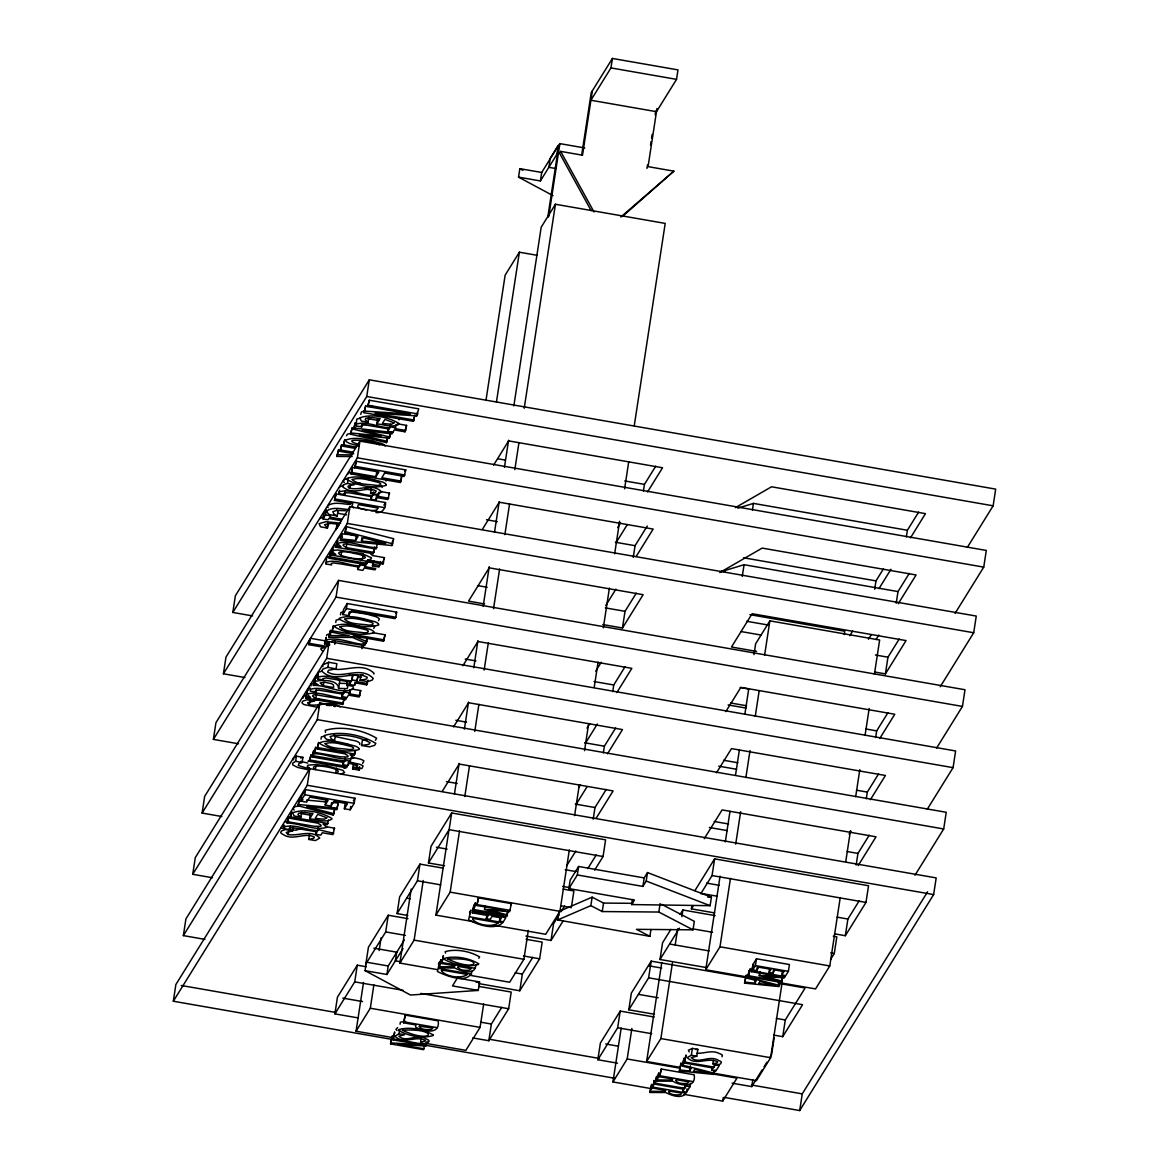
<?xml version="1.0" encoding="UTF-8"?>
<svg xmlns="http://www.w3.org/2000/svg" width="1169" height="1169" viewBox="0 0 1169 1169"><rect width="100%" height="100%" fill="white"/><g stroke="black" fill="none" stroke-linecap="round" stroke-linejoin="round"><path stroke-width="1.5" d="M326.487 635.688L327.057 634.548L330.944 633.861M338.016 539.011L338.586 537.872L342.473 537.185M173.319 1001.234L175.861 984.546L309.8 768.574L307.257 785.261L173.319 1001.234L392.287 1039.446M204.896 939.365L183.358 935.609L185.915 918.922L319.853 702.964L946.232 812.28L943.69 828.967L914.976 875.245M212.48 877.744L192.739 874.295L195.296 857.608L329.234 641.635L955.614 750.966L953.071 767.653L927.236 809.299M221.847 816.517L202.105 813.069L204.663 796.381L338.601 580.409L964.995 689.739L962.438 706.427L936.603 748.072M238.505 743.776L213.386 739.392L215.929 722.705L349.867 506.747L976.261 616.063L973.704 632.75L940.227 686.744M244.964 677.538L223.425 673.782L225.982 657.095L359.92 441.122L986.3 550.438L983.743 567.126L955.044 613.404M252.548 615.902L232.806 612.454L235.364 595.781L369.302 379.808L995.681 489.124L993.139 505.812L967.304 547.457M322.995 518.904L323.784 513.805L326.253 509.816L325.464 514.915L322.995 518.904L328.036 519.781L328.854 518.481L341.377 520.658M336.833 456.436L338.659 449.627L336.833 456.436L352.132 456.538M322.615 651.265L320.671 648.883L324.441 647.421L308.908 644.703L309.697 639.604M308.908 644.703L310.501 638.303L326.239 641.05M327.378 528.037L328.153 522.938L327.378 528.037L320.569 526.854L319.079 523.683L325.844 521.695L340.676 523.157M353.769 453.747L339.989 451.351L341.567 444.936L348.698 446.178M339.989 451.351L341.567 444.936M290.19 826.293L289.664 829.698L284.052 828.719L284.578 825.314M353.52 507.784L351.869 505.856L352.877 503.634L334.466 500.42L336.087 493.946L385.522 502.568C386.106 508.281 381.854 513.586 375.921 512.533M343.145 446.251L344.723 439.851L343.145 446.251L355.42 448.399M334.466 500.42L336.087 493.946M308.733 769.918L297.715 767.449L292.791 764.979L292.63 763.255L295.625 761.282L296.4 756.168L302.917 757.307L302.128 762.422L298.826 763.722L298.285 765.49L306.979 768.165L936.194 877.904L933.636 894.577L799.698 1110.55L724.327 1097.399M365.619 563.297L365.093 566.702L375.746 568.572L374.942 569.858L364.29 568.002L362.814 570.384L357.641 569.478L359.117 567.097L341.494 564.028L333.063 562.917L331.178 563.633L331.675 564.948L326.063 563.969L326.677 557.248L330.608 556.093M305.606 697.995L307.184 691.58L305.606 697.995L342.678 704.454L344.27 698.054L342.678 704.454M287.179 823.078L288.772 816.663L287.179 823.078C299.951 822.991 314.14 831.203 326.794 827.301L323.097 824.072L327.218 824.788L328.533 820.083M380.626 491.564L389.496 493.113L387.918 499.528L377.266 497.658L375.775 500.054L370.602 499.148L372.078 496.752L350.101 492.938L345.162 492.675L344.139 493.289L344.65 494.619L339.039 493.639L339.565 490.235M329.249 558.256L330.842 551.841L329.249 558.256L366.321 564.715L367.65 560.024A17.17 3.799 8.7 0 0 371.377 557.788L361.791 553.507L338.674 550.058A12.128 2.689 8.7 0 0 333.136 550.716L332.361 552.016L335.824 554.413L332.04 553.755L331.236 555.056L382.877 564.057L384.469 557.657L371.976 555.48M290.131 818.315L291.724 811.914L290.131 818.315L317.822 823.151L320.438 824.715A10.842 2.396 8.7 0 1 320.613 826.337L313.891 826.235L287.983 821.778M309.537 834.315L308.748 839.43L315.425 840.584L319.78 838.027C311.159 829.055 298.343 836.493 288.085 834.549L288.611 831.144M331.236 555.056L332.814 548.641L332.04 553.755M349.575 509.611C342.327 509.319 333.589 506.44 327.101 510.692L327.393 512.767L329.366 514.623L337.198 515.997L338.046 510.78L336.467 510.035M340.164 706.953C330.418 700.07 319.561 706.631 309.405 704.79L309.931 701.385M336.117 529.732L336.891 524.618M387.816 437.907L386.486 442.613L350.612 434.196L352.147 427.883L355.639 428.249M350.612 434.196L352.147 427.883M313.38 685.443L314.972 679.043L313.38 685.443C325.946 684.552 341.216 694.971 353.316 688.921L353.082 686.276L346.74 685.166L347.807 686.788L347.105 688.643L338.586 688.409L339.726 681.264L337.227 678.429M353.696 429.242L355.215 422.944L353.696 429.242L381.109 436.095L351.358 432.998M292.601 830.823L293.127 827.418L292.601 830.823L286.186 832.518L288.085 834.549M336.073 547.238L337.666 540.838L336.073 547.238L373.159 553.711L374.738 547.311L373.159 553.711M344.65 494.619L345.162 491.214M333.238 815.071L334.86 808.612L333.238 815.071L297.963 805.704L299.469 799.435L302.99 799.757M309.405 704.79L307.505 702.759L313.92 701.064L314.446 697.659M347.471 483.425L354.47 484.638L349.078 485.676L348.011 486.406L348.508 487.809C359.029 491.594 372.546 482.271 381.605 491.915L377.251 494.487L370.573 493.318L375.497 492.193L376.199 490.98C366.379 485.734 354.981 495.32 344.753 488.262A14.423 3.2 8.7 0 1 342.532 486.187L343.467 484.726L347.471 483.425L347.982 480.021M397.708 423.836L406.593 425.384L405 431.799L394.348 429.929L392.872 432.325L387.699 431.419L389.175 429.038L367.183 425.224L362.258 424.946L361.236 425.56L361.732 426.89L356.121 425.911L356.735 419.174L360.666 418.034M367.987 680.139L366.657 684.844L356.004 682.974L354.528 685.37L349.341 684.464L350.832 682.082L325.888 677.918L322.892 678.604L323.389 679.934L317.778 678.955L318.392 672.233L322.323 671.079M297.963 805.704L299.469 799.435M350.349 689.535L349.823 692.939L344.65 692.048L344.095 692.91C333.209 693.188 320.817 685.633 310.077 689.476L310.253 691.084L315.864 692.063L316.39 688.658M343.481 703.168L315.805 698.331L316.58 693.232M324.558 643.914L326.136 637.514L324.558 643.914L329.848 644.85M340.34 540.37L342.006 533.824L356.399 535.3L355.61 540.414L341.231 538.938L340.34 540.37L391.907 545.543L393.734 538.748L346.448 526.664L344.811 533.152L358.05 536.483L355.61 540.414M344.358 808.758L347.5 803.702L333.954 801.335L331.032 806.055L325.187 805.032L328.109 800.312L309.756 797.112L306.629 802.168L300.784 801.145L301.558 796.045L305.547 789.616L354.967 798.252L354.192 803.351L350.203 809.781L344.358 808.758L345.147 803.644M350.934 473.869L352.556 467.395L378.902 471.998L375.98 476.718L351.781 472.495L350.934 473.869L400.353 482.49L401.99 476.017L401.142 477.376M341.231 538.938L342.006 533.824M351.781 472.495L352.556 467.395M349.911 488.437L350.437 485.033M309.376 761.34L310.969 754.94L309.376 761.34L346.462 767.814L347.266 766.513L310.18 760.04M310.428 813.726L309.639 818.826C316.741 819.396 325.157 822.918 331.777 819.264L331.908 818.446C321.066 811.973 304.7 808.364 292.615 812.776L294.106 815.962L300.901 817.146L301.69 812.031M341.07 555.333C332.347 549.898 350.539 552.031 352.804 553.142C378.566 557.642 359.234 562.099 341.07 555.333L341.582 551.929M300.784 801.145L304.758 794.73L305.547 789.616M328.679 637.28L330.506 630.456L328.679 637.28L352.483 637.441L366.014 643.315L367.534 638.303M344.811 533.152L346.448 526.664M356.34 461.302L354.704 467.775L356.34 461.302L405.76 469.923L404.138 476.397L384.367 472.934M361.732 426.89L362.258 423.485M414.966 414.922L413.388 421.293L363.968 412.672L365.692 406.038L372.969 406.505M183.358 935.609L317.296 719.636L319.853 702.964M192.739 874.295L326.677 658.322L329.234 641.635M202.105 813.069L336.044 597.096L338.601 580.409M213.386 739.392L347.325 523.434L349.867 506.747M223.425 673.782L357.363 457.81L359.92 441.122M232.806 612.454L366.745 396.496L369.302 379.808M363.968 412.672L365.692 406.038M312.094 756.957L313.687 750.556L312.094 756.957L343.993 762.524L342.692 764.628L347.865 765.534L349.195 763.386L354.339 764.38L357.714 765.768L356.194 767.478L356.677 764.146M323.316 685.75L320.16 682.944L324.661 682.199L331.704 683.704L333.501 684.976L333.603 687.547L323.316 685.75L323.828 682.345M331.835 632.181L333.413 625.78L331.835 632.181L349.399 635.819L329.731 635.571M314.125 753.698L315.703 747.298L314.125 753.698C326.882 753.625 341.07 761.823 353.725 757.936L350.028 754.692L354.149 755.408L355.478 750.717M360.096 680.3L366.394 679.014L367.314 677.319C353.243 669.399 334.787 684.289 321.68 670.977L322.849 669.092L327.875 667.367L328.65 662.268L336.877 663.7L336.044 668.902L328.577 670.232L327.612 672.058C341.611 680.11 360.286 665.059 373.232 678.4L372.312 679.978L367.957 681.673L360.096 680.3L360.943 675.083L363.311 674.878M373.963 552.426L346.272 547.589L347.061 542.474M364.918 411.137L410.348 414.045L367.724 406.607L369.302 400.222L418.721 408.843L416.748 415.886L375.044 413.198L414.177 420.022M367.724 406.607L369.302 400.222M317.077 748.949L318.655 742.534L317.077 748.949L344.753 753.771L347.368 755.349A10.842 2.396 8.7 0 1 347.558 756.971L340.822 756.869L314.929 752.412M377.616 418.794L376.827 423.894C383.929 424.464 392.346 427.986 398.965 424.332L399.097 423.514C388.254 417.041 371.888 413.431 359.804 417.844L361.294 421.03L368.089 422.214L368.878 417.099M342.356 774.419L340.807 774.068L344.621 772.607L342.868 770.327L327.422 766.016L316.214 764.541L315.382 769.64C304.013 761.604 348.932 769.041 335.737 773.191L336.511 768.077M334.743 644.265L335.269 640.86M342.751 614.573L343.525 609.473L347.222 603.525L396.642 612.147L395.867 617.247L395.02 618.62L351.431 611.007L348.596 615.595L342.751 614.573L346.433 608.625L347.222 603.525M348.596 615.595L349.107 612.191M327.408 826.951L334.524 828.193L332.931 834.608L322.279 832.737L320.803 835.134L315.615 834.228L316.141 830.823M361.455 541.013L363.427 537.842L385.741 543.497L361.455 541.013L361.981 537.608M357.641 569.478L358.152 566.074M284.052 828.719L283.877 827.097C294.617 823.268 307.009 830.808 317.91 830.545L318.421 827.141M370.573 493.318L371.362 488.204M326.063 563.969L325.888 562.362C336.628 558.519 349.034 566.074 359.92 565.796L360.432 562.391M370.602 499.148L371.128 495.744M367.271 739.831L362.405 740.255L361.557 745.471L369.492 746.859L374.679 745.325L375.819 743.352C361.601 734.716 340.515 730.669 324.441 735.462L324.734 737.537L326.706 739.392L334.539 740.751L335.386 735.549L333.823 734.79M362.448 559.06L363.223 553.945M325.187 805.032L325.976 799.917M351.84 689.023L360.71 690.572L359.131 696.972L348.479 695.117L347.003 697.498L341.816 696.592L342.342 693.188M339.039 493.639L338.864 492.017C349.604 488.174 361.995 495.729 372.882 495.466L373.408 492.061M375.98 476.718L376.754 471.618M344.095 692.91L344.621 689.505M346.74 685.166L347.251 681.761M375.775 500.054L376.301 496.65M387.699 431.419L388.21 428.015M349.341 684.464L349.867 681.059M388.722 498.228L378.069 496.372L378.581 492.967M386.486 442.613L387.012 439.208M331.032 806.055L331.558 802.65M378.069 496.372L379.136 492.091M359.935 695.687L349.283 693.816L349.809 690.411M356.121 425.911L355.96 424.289C366.686 420.46 379.092 428 389.978 427.737L390.49 424.332M317.778 678.955L317.603 677.333C328.343 673.505 340.734 681.059 351.635 680.782L352.95 674.791L358.138 675.697L356.808 681.688L367.461 683.544M351.635 680.782L352.95 674.791M387.29 441.312L359.38 435.014L389.248 438.156L390.037 433.041M389.248 438.156L390.431 433.684M380.393 562.143L378.946 567.023L372.473 565.898L372.999 562.494M354.528 685.37L355.04 681.965M342.692 764.628L343.218 761.224M372.473 565.898L373.919 561.018M334.071 813.726L306.76 806.639L336.672 809.518L338.323 803.015L333.019 802.533M346.272 547.589L343.058 545.353L343.481 544.389A4.895 1.081 8.7 0 1 346.535 544.067L376.097 548.962L377.689 542.548L376.886 543.848M357.071 679.978L358.138 675.697M361.893 648.693L362.405 645.288M405.804 430.499L395.151 428.643L396.218 424.362M336.672 809.518L338.323 803.015M312.897 755.656L344.797 761.224L345.323 757.819M362.697 647.392L363.208 643.987M366.014 643.315L366.803 638.216M347.865 765.534L348.391 762.13M359.394 695.277L360.71 690.572M356.15 767.551L361.864 768.544L363.091 766.06A10.287 2.28 8.7 0 0 359.219 764.161L349.984 762.13L351.051 757.848M382.877 564.057L383.403 560.652M354.149 755.408L354.923 750.308M352.614 768.983L353.52 767.507L359.994 768.632L359.088 770.108L352.614 768.983L353.389 763.883M353.52 767.507L354.046 764.102M405 431.799L406.593 425.384M366.657 684.844L367.183 681.439M350.203 809.781L350.729 806.376M400.353 482.49L400.879 479.085M391.907 545.543L392.682 540.429M359.088 770.108L359.599 766.703M413.388 421.293L413.914 417.888M416.748 415.886L417.26 412.482M367.022 641.708L353.243 635.921L383.476 641.197L385.069 634.796L372.59 632.619M383.476 641.197L385.069 634.796M358.167 1017.921L334.889 1013.859L337.446 997.172L357.276 965.185L366.233 966.748M334.889 1013.859L354.733 981.872L357.276 965.185M457.225 978.044L479.568 981.931L478.267 990.421L410.494 995.038L365.064 970.665L366.35 962.175L388.225 965.989L404.342 939.964M391.483 1037.371L356.063 1031.204L363.515 982.501M356.063 1031.204L370.31 1008.233L373.89 984.795M379.136 950.529L381.065 937.903M388.254 915.239L368.425 947.226L365.868 963.914L385.697 931.927L388.254 915.239L407.952 918.673M365.064 970.665L386.924 974.478L388.225 965.989M407.82 915.473L397.08 913.588L399.623 896.901L419.963 864.11L443.241 868.172M396.686 952.311L395.37 960.86L400.689 961.78M553.01 195.632L518.539 177.133L519.84 168.657L541.7 172.471L558.168 145.906M437.06 969.569L399.871 963.081L411.196 889.054M486.07 399.754L505.14 275.168L519.372 252.212L537.082 255.295M390.563 1043.917L392.243 1036.085L390.563 1043.917L423.514 1049.66L424.566 1045.407M393.076 1039.869L394.64 1032.198L393.076 1039.869L421.483 1044.823L391.206 1042.894M397.08 913.588L417.421 880.798L419.963 864.11M399.038 1033.776L404.518 1034.726L398.907 1036.172C405.935 1043.172 417.479 1033.104 426.203 1038.978A10.711 2.367 8.7 0 1 429.038 1040.6C429.476 1045.495 413.315 1043.172 425.341 1041.038L425.326 1040.395C415.945 1035.223 403.524 1044.896 394.917 1036.172L399.038 1033.776L399.564 1030.371M399.871 963.081L414.118 940.124L423.236 880.535M496.445 402.063L519.372 252.212M403.641 1022.831L405.248 1015.101L438.2 1020.858C440.406 1035.471 422.871 1031.321 415.565 1027.098L415.93 1024.965L403.641 1022.831L405.248 1015.101M444.585 865.776L428.468 862.97L431.025 846.283L451.672 812.981L605.6 839.839L603.058 856.526L594.612 870.145M518.539 177.133L540.399 180.947L541.7 172.471M474.877 921.917L435.92 915.122L448.911 830.253M454.434 794.146L459.125 763.445M464.385 729.149L468.521 702.058M473.781 667.762L477.916 640.67M483.162 606.375L489.241 566.644M494.502 532.348L499.192 501.647M504.438 467.337L508.588 440.26M513.834 405.95L541.189 227.21L555.421 204.254L665.205 223.411L634.27 425.633M428.468 862.97L449.13 829.669L451.672 812.981M420.519 1042.383L421.351 1037.21M547.837 216.85L558.767 145.409L559.878 143.626L584.748 147.966M548.67 216.864L559.878 143.626M424.04 1048.812L397.957 1044.253L425.75 1046.05L426.276 1042.646M425.75 1046.05L427.08 1041.36M435.92 915.122L450.167 892.152L459.549 830.764M464.809 796.469L469.5 765.768M474.746 731.473L478.895 704.381M484.141 670.071L488.291 642.994M493.537 608.684L499.616 568.967M504.862 534.657L509.567 503.971M514.813 469.66L518.963 442.583M524.209 408.273L555.421 204.254M472.188 970.796C469.032 985.087 445.857 975.779 437.411 971.483L439.749 961.634L438.433 964.001L438.916 965.346M439.047 967.903L440.815 959.91L439.047 967.903L454.902 967.976C460.878 971.322 475.52 975.983 475.812 964.951M441.765 963.519L443.372 955.804L441.765 963.519L454.873 965.799L454.23 966.836L439.778 966.719M581.665 155.199L591.251 92.57L612.41 58.45L677.976 69.892L676.53 79.36L656.481 111.683L590.915 100.242L610.963 67.919L612.41 58.45M592.362 90.773L582.513 155.199L560.638 151.385L559.527 153.168L591.134 210.595M469.865 916.847L502.816 922.589C494.531 930.875 477.522 924.606 468.579 919.871L470.902 910.023L469.587 912.39L470.07 913.734M472.349 912.843L473.956 905.113L472.349 912.843L488.218 915.605L486.319 918.659L490.22 919.345L492.105 916.291L501.399 917.913L499.426 921.099L503.328 921.771L505.856 917.68L472.919 911.937M473.766 910.549L475.374 902.819L473.766 910.549L506.718 916.291L508.033 911.63M474.336 909.628L502.728 914.582L484.521 909.438L505.271 910.476L476.879 905.522L478.457 897.865L511.408 903.622L509.596 911.674L490.191 910.169L507.507 915.035M476.879 905.522L478.457 897.865M484.521 909.438L485.033 906.019M486.319 918.659L486.845 915.254M426.89 1043.552L465.846 1050.361L480.079 1027.405L483.674 1003.952M499.426 921.099L499.952 917.694M506.718 916.291L507.507 911.192M472.714 1037.911L488.817 1040.717L491.375 1024.029L501.764 1007.283M488.817 1040.717L508.661 1008.745L511.204 992.057L478.998 986.431M470.698 975.443L509.655 982.238L523.887 959.281L528.315 930.392M478.632 983.582L519.796 990.771L522.353 974.084L532.743 957.338M646.954 168.438L647.509 164.858M650.519 145.161L651.06 141.581M651.615 138.015L652.156 134.435M655.181 114.737L655.721 111.157M656.963 108.527L648.064 166.641L673.855 171.142L622.463 216.455M519.796 990.771L539.625 958.799L542.182 942.112L526.079 939.291M525.948 936.077L551.008 940.461L553.551 923.773L559.103 914.83M650.943 929.56L649.891 936.34L557.701 919.93L558.987 911.455L592.142 897.149L603.54 903.082L632.736 903.33M494.355 925.307L545.704 934.279L559.936 911.323L569.332 849.936M574.593 815.626L579.283 784.925M584.529 750.63L588.679 723.538M594.203 687.43L598.075 662.151M603.321 627.841L609.4 588.124M614.646 553.814L619.614 521.316M624.597 488.817L628.732 461.74M631.625 904.572L634.446 900.028L568.879 888.586L570.18 880.096L578.626 866.477L644.192 877.919L647.509 872.571L711.424 897.207L710.124 905.683L631.625 904.572L632.4 899.472M571.597 905.99L573.891 890.983L563.151 889.098M568.879 888.586L577.325 874.953L578.626 866.477M593.209 819.206L594.992 807.531L606.258 789.367M603.365 752.88L604.373 746.202L615.639 728.039M612.731 691.653L613.754 684.976L625.006 666.812M602.78 624.553L622.463 628.001L625.02 611.314L636.287 593.151M633.277 557.365L635.059 545.689L647.261 526.006M643.418 491.053L644.44 484.375L655.707 466.212M557.701 919.93L590.842 905.639L592.142 897.149M661.669 904.368L694.313 921.347L693.012 929.823L658.819 912.039L602.24 911.557L603.54 903.082M617.51 1063.176L597.827 1059.742L600.384 1043.055L620.213 1011.083L654.216 1017.015M597.827 1059.742L617.656 1027.77L620.213 1011.083M651.893 1088.734L612.951 1081.939L621.192 1028.077M577.325 874.953L642.892 886.409L644.192 877.919M642.892 886.409L646.209 881.046L647.509 872.571M653.866 1014.166L628.805 1009.797L631.348 993.109L651.191 961.137L746.056 977.693M612.951 1081.939L627.183 1058.968L631.859 1028.457M628.805 1009.797L648.634 977.81L651.191 961.137M658.819 912.039L660.105 903.564M706.544 967.596L660.003 959.486L662.56 942.798L670.874 929.384M680.27 1067.385L646.618 1061.51L661.771 962.54M649.891 1092.474L651.659 1084.481L649.891 1092.474L665.731 1092.533C671.357 1095.368 681.951 1099.547 686.115 1092.927L653.179 1087.17L652.609 1088.076L665.702 1090.37L665.059 1091.408L650.622 1091.291M652.609 1088.076L654.216 1080.361L653.179 1087.17M646.618 1061.51L660.865 1038.554L672.423 962.978M675.185 944.976L677.655 928.785M655.02 1084.189L656.627 1076.459L655.02 1084.189L684.084 1089.26L682.652 1091.554L686.554 1092.241L689.958 1086.732L690.484 1083.327M681.878 916.671L682.901 909.993L715.121 915.619M656.92 1081.135L658.688 1073.142L656.92 1081.135L672.774 1081.193C679.92 1085.636 696.476 1088.894 694.196 1074.779L661.245 1069.021L659.637 1076.737L672.745 1079.031L672.102 1080.068L657.65 1079.951M659.637 1076.737L661.245 1069.021M714.668 912.916L691.405 908.854L691.916 905.522M742.271 576.39L744.068 564.715L897.997 591.572L909.263 573.409M752.427 510.064L753.45 503.401L907.378 530.258L918.644 512.095M679.394 1070.95L681.03 1063.176L679.394 1070.95L713.777 1074.399L714.99 1069.869M682.389 1066.128L683.997 1058.398L682.389 1066.128L691.2 1068.364L689.578 1070.979L679.993 1069.986M700.786 893.715L712.053 875.552L714.61 858.864L868.538 885.737L865.981 902.424L845.333 935.711L834.593 933.841M684.347 1062.972L685.955 1055.242L684.347 1062.972L713.397 1068.042L711.979 1070.336L715.866 1071.009L719.286 1065.514L715.399 1064.827L713.967 1067.122L684.917 1062.051M682.652 1091.554L683.178 1088.149M655.59 1083.268L684.639 1088.339L685.166 1084.934M712.871 1063.761L717.021 1062.986L717.634 1061.847C708.253 1056.674 695.833 1066.333 687.211 1057.624L691.332 1055.212L692.384 1048.403L697.864 1049.367L696.782 1056.235L691.2 1057.609C698.244 1064.608 709.773 1054.54 718.511 1060.415A10.711 2.367 8.7 0 1 721.346 1062.036C721.624 1065.821 714.829 1064.55 712.827 1063.834L713.382 1060.356M689.578 1070.979L690.368 1065.865M686.554 1092.241L687.065 1088.821M746.48 976.86L705.755 969.759L720.075 876.122M725.321 841.899L729.997 811.286M735.506 775.266L739.363 750.06M744.887 714.04L748.744 688.833M753.976 654.625L755.627 643.812L769.86 620.856L879.643 640.013L874.412 674.235M705.755 969.759L719.987 946.802L730.464 878.372M735.696 844.15L740.649 811.739M745.895 777.531L750.03 750.513M755.262 716.305L759.119 691.084M764.628 655.078L769.86 620.856M711.979 1070.336L712.505 1066.932M713.967 1067.122L714.493 1063.717M713.777 1074.399L714.303 1070.994M683.777 1094.301L722.72 1101.096L723.275 1097.501M780.161 982.033L778.934 986.563L744.565 983.129L746.202 975.355L749.402 975.677M744.565 983.129L746.202 975.355M747.546 978.307L749.154 970.577L747.546 978.307L756.372 980.528L754.75 983.144L745.15 982.165M748.525 976.743L750.133 969.013L748.525 976.743L781.476 982.486L783.04 976.115M751.638 971.717L753.201 964.06L751.638 971.717L780.015 976.685L759.265 975.633L777.473 980.776L749.081 975.823M781.827 974.946L783.931 971.571L774.901 969.992L772.943 973.134L769.056 972.462L770.999 969.32L758.769 967.187L756.679 970.548L752.778 969.875L753.815 963.066L756.475 958.785L789.426 964.527L788.388 971.337L785.729 975.618L781.827 974.946L782.353 971.541M752.778 969.875L755.437 965.594L756.475 958.785M754.75 983.144L755.262 979.739M756.679 970.548L757.191 967.143M759.265 975.633L759.792 972.228M759.602 975.078L760.128 971.673M769.056 972.462L769.582 969.057M732.072 1083.166L751.755 1086.6L752.778 1079.937M772.943 973.134L773.469 969.729M779.197 984.868L779.723 981.463M781.476 982.486L782.251 977.386M713.908 1073.259L756.401 1080.667L770.634 1057.711L781.929 983.933M774.141 1037.94L771.584 1054.628L769.699 1057.667M773.776 1035.091L782.733 1036.655L785.29 1019.967L805.12 987.995L778.262 983.304M844.266 634.548L844.778 631.202L749.913 614.646M874.704 589.234L875.976 580.891L883.369 568.967M799.698 1110.55L802.255 1093.863L927.587 891.786M778.349 982.428L815.538 988.916L829.771 965.959L840.248 897.529M845.757 861.509L850.433 830.896M855.679 796.688L859.799 769.67M865.045 735.462L869.181 708.443M830.574 959.515L834.271 953.553L836.829 936.866L833.249 936.237M845.333 935.711L847.89 919.039L859.157 900.861M856.146 865.089L857.929 853.414L869.195 835.25M866.287 798.763L867.31 792.1L878.577 773.936M875.654 737.537L876.677 730.873L887.943 712.71M874.66 672.014L885.401 673.885L887.958 657.197L899.224 639.034M896.214 603.262L897.997 591.572M906.355 536.936L907.378 530.258M386.924 479.495L386.004 480.97M359.716 744.419L359.847 743.63A15.065 3.332 8.7 0 0 356.121 741.029L335.342 736.543M346.506 435.701L347.456 434.196L350.861 433.392M347.514 474.249L349.867 472.247M338.586 688.409C338.104 679.35 321.665 679.686 314.709 681.469L314.607 682.462L318.129 684.844L314.183 684.157M339.492 487.648L340.135 486.436L343.584 485.763M307.988 761.326L310.077 759.616M373.832 674.06L374.022 673.3C362.171 661.654 345.644 671.824 332.025 668.858M382.19 487.458L381.445 485.486M368.089 422.214L365.196 419.7L365.824 418.254L371.917 417.552L380.144 418.56L376.827 423.894M540.399 180.947L556.868 154.381L558.256 145.365L550.234 158.297L548.846 167.328L555.933 168.57M389.978 427.737L390.519 426.86L395.692 427.766M337.198 515.997L333.983 514.112L332.77 511.686L336.657 510.415L345.717 510.707M336.935 528.403L339.419 524.399L331.192 523.376L324.529 524.618L327.422 527.964M384.747 473.021L381.825 477.741L401.201 481.117M372.882 495.466L373.437 494.589L378.61 495.495M388.692 494.414L389.496 493.113M383.914 505.154L385.522 502.568M404.912 471.297L405.76 469.923M359.92 565.796L360.461 564.934L365.634 565.825L365.093 566.702M383.666 558.957L384.469 557.657M315.864 692.063L315.367 690.747L318.363 690.061L343.291 694.211L341.816 696.592M313.92 701.064L306.965 699.778L302.961 701.093L302.026 702.554A14.423 3.2 8.7 0 0 304.247 704.629L318.742 707.537M336.044 668.902L327.875 667.367M302.873 757.38L300.711 758.067M302.084 762.48L295.625 761.282M395.794 613.506L396.642 612.147M349.283 693.816L349.823 692.939M493.596 465.116L508.617 440.888L662.545 467.761L647.524 491.974M334.539 740.751L331.338 738.881L330.111 736.455C342.853 733.401 358.708 736.426 370.12 742.724L368.717 744.375L361.557 745.471M300.901 817.146L298.007 814.632L298.621 813.186L304.729 812.484L312.956 813.492L309.639 818.826M482.329 529.455L499.236 502.217L653.164 529.075L636.257 556.327M344.797 761.224L345.352 760.347L350.525 761.253M308.748 839.43L313.672 838.305L314.373 837.077C304.554 831.846 293.171 841.432 282.927 834.374A14.423 3.2 8.7 0 1 280.706 832.299L281.656 830.838L285.645 829.522L292.645 830.75M315.615 834.228L317.091 831.846L292.162 827.681L289.167 828.368L289.707 829.625M317.91 830.545L318.45 829.669L333.735 833.307M333.706 829.493L334.524 828.193M353.374 800.823L354.967 798.252M462.895 665.716L477.916 641.503L631.844 668.361L616.823 692.589M453.528 726.943L468.55 702.73L622.478 729.588L607.456 753.815M442.277 791.296L459.169 764.044L613.097 790.916L596.205 818.154M617.67 527.555L620.447 523.069M616.034 542.737L627.139 524.852M605.732 605.557L615.902 589.147M386.924 974.478L403.027 948.512M595.693 671.167L601.246 662.224M622.463 628.001L643.125 594.7L489.197 567.827L468.535 601.129L484.653 603.949M586.97 728.155L589.746 723.684M585.348 743.352L597.359 723.976M458.116 976.831L452.491 985.92L478.267 990.421M578.523 787.891L580.379 784.91M510.634 904.85L511.408 903.622M575.981 804.579L587.072 786.693M566.585 865.893L575.835 850.988M560.959 911.849L564.656 905.887M587.773 868.596L596.219 854.977M551.008 940.461L563.02 921.084M725.832 711.614L740.854 687.387L894.782 714.259L879.76 738.472M716.465 772.841L731.487 748.613L885.415 775.485L870.394 799.698M704.264 838.699L722.091 809.927L876.019 836.799L858.192 865.557M849.775 635.702L852.61 631.143M878.971 588.635L890.997 569.245M910.461 537.872L925.468 513.644L771.54 486.786L735.433 507.638M680.124 914.465L682.901 909.993M694.897 890.646L714.61 858.864M660.003 959.486L679.423 928.171M691.405 908.854L693.275 905.829M868.45 639.224L871.212 634.752M876.063 639.516L878.84 635.045M898.26 603.715L916.087 574.958L762.159 548.1L719.768 572.591M885.401 673.885L906.048 640.583L752.12 613.725L731.473 647.012L756.533 651.396M697.864 1049.367L695.73 1049.587M696.782 1056.235L691.332 1055.212M684.639 1088.339L686.071 1086.045L689.958 1086.732M849.074 834.067L850.93 831.086M722.72 1101.096L736.967 1078.139L712.169 1073.814M751.755 1086.6L762.144 1069.854M764.029 1066.815L766.864 1062.241M782.733 1036.655L802.562 1004.682L648.634 977.81M722.018 1056.805L722.384 1055.227A10.711 2.367 8.7 0 0 719.549 1053.605C711.965 1049.557 704.366 1053.693 696.812 1053.284M322.702 664.971L328.65 662.268M319.868 518.568L324.091 516.756M284.666 821.982L288.597 820.843M399.082 419.861L399.301 417.552M375.454 740.211L376.608 738.238C362.39 729.617 341.29 725.554 325.216 730.347L325.523 732.422M327.875 505.592C334.363 501.34 343.116 504.204 350.349 504.511M378.449 620.681L379.37 619.205A15.065 3.332 8.7 0 0 375.629 616.604L366.131 613.959L350.042 611.65M373.7 628.352L374.606 626.876A15.065 3.332 8.7 0 0 374.065 626.043M478.808 958.259L479.626 956.929C470.084 951.23 455.968 948.541 445.184 951.654L445.521 953.071M620.856 217.01L673.855 171.142M344.081 768.428L345.396 767.507M362.638 763.43L363.88 760.961A10.287 2.28 8.7 0 0 360.008 759.046L351.986 757.234M397.65 1027.624L395.955 1029.363L396.949 1030.503M296.4 756.168L293.419 758.155L293.565 759.879M304.934 695.409L302.8 697.44A14.423 3.2 8.7 0 0 303.092 698.141M283.614 825.168L281.495 827.199A14.423 3.2 8.7 0 0 282.533 828.573M360.271 483.133L353.213 483.893M319.765 699.486L314.695 700.523M347.88 683.544L339.361 683.31M737.785 508.164L753.45 503.401M721.448 571.597L744.068 564.715M692.384 1048.403L688.424 1050.2L689.242 1051.939M348.245 478.311L344.256 479.626L343.306 481.087A14.423 3.2 8.7 0 0 344.358 482.461M301.807 828.163L296.152 830.165L291.388 829.99M364.816 410.933L361.44 411.926L360.71 414.381M310.282 688.03L307.608 689.067L308.178 690.499M318.202 675.39L315.484 676.369L316.317 678.239M344.314 611.665L340.895 612.468L340.5 614.792M339.551 619.322L336.146 620.125L335.751 622.463M324.792 736.09L321.387 736.894L320.978 739.217M326.487 705.36L331.382 705.55M314.797 683.222L311.349 683.894L311.027 685.984M300.155 805.689L294.252 806.858L293.185 808.495L294.15 810.088M476.002 982.179L479.568 981.931M405.57 1021.385L400.397 1022.203L400.046 1024.234M693.012 929.823L636.447 929.34L649.891 936.34M337.885 454.726L352.19 454.916M707.771 897.149L711.424 897.207M371.084 510.707L376.447 510.181L378.245 508.062L358.488 504.613L357.919 505.549L357.729 506.995L359.511 508.237L366.525 510.108M316.214 764.541L308.061 765.125L307.213 766.44L310.238 768.734M306.526 800.078L325.961 801.876M298.68 804.535L337.549 808.13M371.26 441.371L373.817 441.634M372.268 479.918L374.825 480.181M345.191 744.068L347.748 744.317M362.171 423.762L365.663 424.172M354.426 428.044L392.726 432.545L391.893 433.904L362.332 430.25L389.92 437.089M364.903 440.421L368.089 440.888M365.912 478.969L369.083 479.451M359.935 618.912L364.713 619.628M338.835 743.104L342.02 743.586M367.256 418.575L378.771 420.533M610.963 67.919L676.53 79.36M366.745 396.496L993.139 505.812M368.527 405.322L417.947 413.958M497.673 458.759L504.833 460.002M624.757 480.941L644.44 484.375M343.949 444.965L356.297 447.113M340.793 450.05L353.257 452.228M357.363 457.81L983.743 567.126M355.551 466.402L404.985 475.038M365.108 488.861L371.961 490.059M743.528 557.774L875.976 580.891M486.509 519.767L497.249 521.637M615.376 542.255L635.059 545.689M335.313 499.046L384.733 507.682M721.288 571.027L724.868 571.641M337.636 513.249L346.579 514.813M325.464 514.915L330.52 515.807L329.702 517.107L342.21 519.299M347.325 523.434L973.704 632.75M376.915 547.662C364.143 547.72 349.969 539.523 337.3 543.424L340.997 546.668L336.877 545.952M746.67 621.28L768.15 625.02M367.621 559.966L383.68 562.771M365.882 561.602L372.984 562.844M330.053 556.955L367.124 563.429M373.393 564.422L379.867 565.548M478.253 585.698L487.195 587.262M605.337 607.88L625.02 611.314M741.19 631.581L760.873 635.015M875.42 655.005L887.958 657.197M336.044 597.096L962.438 706.427M346.433 608.625L395.867 617.247M740.211 687.518L749.168 689.082M332.639 630.895L384.28 639.896M350.7 636.535L354.134 637.134M730.493 702.964L746.611 705.769M465.189 659.053L475.929 660.923M594.057 681.542L613.754 684.976M728.126 704.936L746.012 708.063M865.937 728.988L876.677 730.873M325.362 642.629L329.468 643.345L325.771 640.101C338.44 636.199 352.614 644.397 365.386 644.338L364.582 645.639L335.021 640.744A4.895 1.081 8.7 0 0 331.952 641.065L331.528 642.029M309.712 643.403L327.218 646.457M326.677 658.322L953.071 767.653M348.99 675.068L352.41 675.667M357.582 676.573L361.133 677.202M352.176 679.905L357.349 680.811M723.567 760.259L737.887 762.758M455.822 720.279L466.563 722.15M584.69 742.768L604.373 746.202M718.745 766.163L736.645 769.29M856.57 790.215L867.31 792.1M306.41 696.695L310.53 697.411L306.833 694.181C319.488 690.265 333.662 698.477 346.433 698.404L345.629 699.705L316.068 694.824A4.895 1.081 8.7 0 0 313.014 695.131L312.576 696.096L315.805 698.331M317.296 719.636L943.69 828.967M317.88 747.649L354.952 754.122M714.201 821.486L728.521 823.984M446.441 781.593L457.181 783.478M575.309 804.082L594.992 807.531M709.364 827.491L727.264 830.604M847.189 851.543L857.929 853.414M307.257 785.261L933.636 894.577M304.758 794.73L354.192 803.351M449.13 829.669L603.058 856.526M712.053 875.552L865.981 902.424M706.602 883.106L719.14 885.298M300.55 813.449L311.144 815.304M290.935 817.014L328.021 823.487M436.402 847.218L447.142 849.089M565.27 869.707L576.01 871.577M701.122 893.423L717.225 896.228M837.15 917.154L847.89 919.039M562.713 886.394L569.873 887.636M417.421 880.798L440.684 884.86M560.609 905.785L571.349 907.655M692.881 928.873L712.564 932.307M830.691 952.925L834.271 953.553M450.167 892.152L559.936 911.323M719.987 946.802L829.771 965.959M477.405 904.674L510.356 910.432M406.783 898.157L410.363 898.786M669.72 944.041L709.101 950.923M755.437 965.594L788.388 971.337M752.164 970.869L785.1 976.626L784.341 977.869L764.935 976.378L782.251 981.229M649.175 965.886L661.712 968.078M385.697 931.927L405.395 935.361M523.522 955.979L539.625 958.799M414.118 940.124L523.887 959.281M373.788 948.161L397.065 952.224M515.193 972.842L522.353 974.084M638.508 994.366L658.205 997.8M776.333 1018.418L785.29 1019.967M442.335 962.613L475.286 968.356M438.711 968.443L471.662 974.201M354.733 981.872L403.057 990.304M420.957 993.431L508.661 1008.745M617.656 1027.77L651.659 1033.703M660.865 1038.554L770.634 1057.711M342.809 998.107L362.507 1001.541M480.634 1022.159L491.375 1024.029M605.747 1043.99L618.269 1046.182M370.31 1008.233L480.079 1027.405M627.183 1058.968L680.3 1068.247M705.097 1072.572L708.633 1073.186M404.211 1021.911L437.162 1027.668M181.253 985.482L335.605 1012.427M489.957 1039.358L599.449 1058.471M752.003 1085.095L802.255 1093.863M660.207 1075.831L693.159 1081.588M393.602 1039.007L426.553 1044.765M424.581 1045.086L614.836 1078.286M353.754 617.758L356.823 618.372M307.768 763.065L300.784 761.399M358.912 446.032L349.414 443.402L346.272 441.634L345.863 440.012C357.056 435.891 370.193 440.611 381.415 443.446A15.065 3.332 8.7 0 1 385.142 446.047M345.673 531.763L392.945 543.863M748.116 977.386L779.635 985.452M682.959 1065.207L714.478 1073.274M357.992 444.308C337.505 437.118 374.095 441.005 377.09 443.738M646.209 881.046L710.124 905.683M333.603 706.061L335.021 706.675M590.842 905.639L602.24 911.557M519.84 168.657L522.967 170.338M333.764 547.662L333.91 545.616A12.128 2.689 8.7 0 1 337.067 545.002M560.638 151.385L594.013 211.998M327.627 506.645L328.168 507.667M322.469 665.877L322.907 666.725M377.09 443.738A8.621 1.914 8.7 0 1 379.311 444.848M372.107 553.39A17.17 3.799 8.7 0 1 370.865 554.281M402.443 1030.284C433.714 1044.852 440.099 1027.741 402.443 1030.284M447.932 959.121C479.202 973.689 485.588 956.593 447.932 959.121M458.029 967.245C459.461 970.708 466.153 970.562 469.748 970.109L470.961 968.604L458.526 966.442L458.029 967.245M668.858 1091.802C670.29 1095.28 676.997 1095.134 680.592 1094.666L681.79 1093.176L669.355 1091.013L668.858 1091.802M675.901 1080.463C677.333 1083.941 684.026 1083.795 687.62 1083.327L688.833 1081.836L676.398 1079.659L675.901 1080.463M352.249 479.509C357.641 484.989 368.571 484.054 376.17 485.398A8.548 1.9 8.7 0 0 380.115 484.887L380.714 483.937A8.621 1.914 8.7 0 0 378.098 482.286C369.857 480.547 360.476 476.879 352.249 479.509M339.931 626.876C345.323 632.371 356.267 631.435 363.851 632.78A8.548 1.9 8.7 0 0 367.797 632.268L368.396 631.318A8.621 1.914 8.7 0 0 365.78 629.667C357.539 627.928 348.157 624.261 339.931 626.876M325.172 743.645C330.564 749.139 341.494 748.189 349.093 749.534A8.548 1.9 8.7 0 0 353.038 749.037L353.637 748.072A8.621 1.914 8.7 0 0 351.021 746.421C342.78 744.697 333.399 741.014 325.172 743.645M344.694 619.219C350.086 624.699 361.016 623.764 368.615 625.108A8.548 1.9 8.7 0 0 372.56 624.597L373.145 623.647A8.621 1.914 8.7 0 0 370.544 621.996C362.302 620.257 352.921 616.589 344.694 619.219M386.15 484.594L386.004 485.398C373.7 488.89 357.641 485.866 346.74 479.363L346.872 478.559C358.05 474.439 371.201 479.158 382.409 481.993A15.065 3.332 8.7 0 1 386.15 484.594M373.832 631.976L373.7 632.78C361.382 636.272 345.323 633.247 334.422 626.745L334.553 625.941C345.746 621.82 358.883 626.54 370.105 629.375A15.065 3.332 8.7 0 1 373.832 631.976M378.581 624.304L378.449 625.108C366.145 628.601 350.072 625.576 339.171 619.073L339.317 618.269C350.495 614.149 363.647 618.869 374.854 621.703A15.065 3.332 8.7 0 1 378.581 624.304M359.073 748.744L358.927 749.534C346.623 753.026 330.564 750.016 319.663 743.499L319.795 742.71C330.988 738.574 344.124 743.294 355.332 746.129A15.065 3.332 8.7 0 1 359.073 748.744M433.114 1034.901L432.983 1035.617C422.199 1038.73 408.069 1036.041 398.541 1030.313L398.673 1029.626C409.442 1026.514 423.558 1029.202 433.114 1034.901M478.589 963.738L478.472 964.454C467.688 967.567 453.543 964.878 444.015 959.15L444.147 958.463C454.931 955.351 469.032 958.039 478.589 963.738M393.968 422.857L391.498 424.274L382.395 423.47L384.922 419.393L393.968 422.857M326.779 817.789L324.31 819.206L315.206 818.402L317.734 814.325L326.779 817.789M419.276 1026.25C420.372 1030.108 427.942 1029.845 431.624 1029.334L432.837 1027.916L419.276 1026.25M441.473 970.708C445.345 976.568 461.054 979.33 467.337 974.449L441.911 970.022L441.473 970.708M472.641 919.097C476.499 924.957 492.207 927.718 498.491 922.838L473.065 918.41L472.641 919.097M694.781 1069.27L693.48 1071.374L709.671 1073.025L694.781 1069.27M759.952 981.434L758.637 983.553L774.828 985.204L759.952 981.434"/></g></svg>
